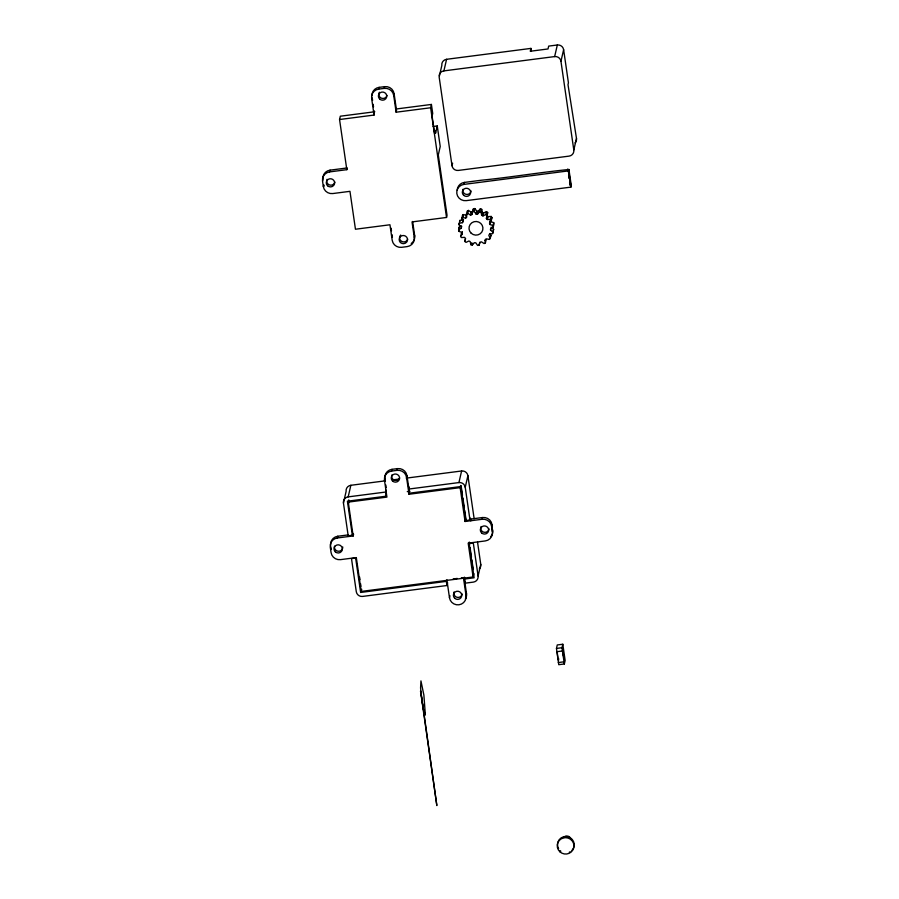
<?xml version="1.0" encoding="UTF-8"?>
<svg xmlns="http://www.w3.org/2000/svg" width="899" height="899" viewBox="0 0 899 899"><rect width="100%" height="100%" fill="white"/><g stroke="black" fill="none" stroke-linecap="round" stroke-linejoin="round"><path stroke-width="1.35" d="M484.797 240.674L486.044 239.966L485.381 242.865L484.134 243.573L481.403 241.82L480.088 242.247L479.066 245.247L477.627 245.438L475.785 242.809L474.391 242.696L472.267 245.079L470.862 244.708L470.177 241.595L468.93 240.977L466.03 242.37L464.873 241.505L465.457 238.392L464.547 237.358L461.311 237.55L460.569 236.313L462.333 233.661L461.884 232.369L458.805 231.335L458.602 229.93L461.266 228.144L461.367 226.795L458.917 224.683L459.94 220.412L463.109 219.783L462.446 222.671L459.277 223.312L458.917 224.683M485.381 242.865L485.145 239.696L486.202 238.808L489.382 239.415L490.258 238.28L488.809 235.426L489.427 234.212L492.596 233.571L492.955 232.2L490.506 230.099L490.596 228.739L493.27 226.964L493.933 224.065L493.731 222.66L490.652 221.626L490.213 220.322L491.967 217.682L491.236 216.445L488 216.637L487.078 215.603L487.663 212.49L486.505 211.625L483.606 213.007L482.932 215.906L481.684 215.288L481.01 212.186L481.673 209.287L480.268 208.916L478.144 211.287L477.481 214.187L476.088 214.086L474.245 211.456L474.908 208.557L473.481 208.748L471.784 214.636L470.469 215.063L467.738 213.321L466.491 214.029L466.716 217.198L465.671 218.086L462.479 217.479L461.614 218.603L463.064 221.457L462.446 222.671M556.47 648.437L558.751 664.698L564.347 663.968L565.145 660.484L562.796 644.246L557.268 644.954L556.47 648.437L561.987 647.718L562.796 644.246M561.987 647.718L564.347 663.968M493.27 226.964L493.068 225.559L489.989 224.514L489.539 223.222L491.303 220.57L490.562 219.345L487.325 219.536L486.415 218.502L487.663 212.49M322.539 181.092L322.943 179.351A8.372 8.181 13 0 1 330.045 170.158L347.216 167.944L346.823 169.675L329.641 171.9A8.372 8.181 13 0 0 322.539 181.092L323.325 186.498A8.372 8.181 13 0 0 332.776 193.555L349.958 191.33L355.453 229.234L389.952 224.772L392.2 240.269A8.372 8.181 13 0 0 401.662 247.315L407.18 246.607A8.372 8.181 13 0 0 414.282 237.415L414.686 235.673L412.619 221.469M323.325 186.498L323.719 184.767A8.372 8.181 13 0 0 324.078 186.228M346.823 169.675L339.552 119.522L340.316 116.207L374.816 111.757M329.641 171.9L330.045 170.158M339.552 119.522L374.051 115.061L371.624 98.294A8.372 8.181 13 0 1 378.726 89.102L379.131 87.36L384.648 86.652A8.372 8.181 13 0 1 394.11 93.698L396.538 110.476L396.133 112.206L430.643 107.756L431.408 104.441L395.526 109.082M374.051 115.061L374.085 110.746M396.133 112.206L393.706 95.44A8.372 8.181 13 0 0 384.244 88.383L384.648 86.652M393.706 95.44L394.11 93.698M439.465 75.73L441.836 65.425A5.585 5.45 13 0 1 446.578 59.3L530.916 48.4L531.32 51.164M352.779 533.388L352.341 535.253L348.194 535.782L343.44 503.002L346.115 491.416A5.585 5.45 13 0 1 350.857 485.291L385.457 480.819M530.916 48.4L530.264 51.254L548.019 48.951L548.682 46.107L557.324 44.995A5.585 5.45 13 0 1 563.628 49.692L568.426 82.809L567.999 84.675L576.484 138.412L573.809 149.998A5.585 5.45 13 0 1 569.078 156.123L458.333 170.428A5.585 5.45 13 0 1 452.017 165.731L439.162 77.022A5.585 5.45 13 0 1 443.904 70.886L446.578 59.3M473.863 573.663L473.088 576.978L361.229 591.43L356.319 557.594L340.53 559.639A8.372 8.181 13 0 1 331.068 552.582L330.281 547.165A8.372 8.181 13 0 1 337.383 537.973L337.788 536.242L348.318 534.883M343.44 503.002A5.585 5.45 13 0 1 348.183 496.877L350.857 485.291M353.161 536.062L348.284 502.103L348.778 499.923L349.183 502.676M433.116 126.512L437.251 125.972L435.577 133.232L435.228 130.782L434.599 133.49L432.082 116.14L432.711 113.443L431.408 104.441M353.588 534.197L353.183 535.939L337.383 537.973M452.017 165.731L452.613 163.157M348.284 502.103L386.93 497.102L384.48 480.257L384.884 478.515A8.372 8.181 13 0 1 391.986 469.334L397.504 468.615A8.372 8.181 13 0 1 406.966 475.672L409.562 493.169L460.895 486.539L465.828 520.588L469.986 520.049L470.413 518.184L470.806 520.869M414.282 237.415L412.034 221.918L446.533 217.457L447.039 215.288L438.285 154.909L440.229 146.503L437.251 125.972M360.634 592.452L355.656 558.065L351.498 558.605L356.296 591.722A5.585 5.45 13 0 0 362.6 596.419L446.938 585.519L446.342 581.372L360.634 592.452L361.252 589.766M361.229 591.43L361.724 589.261M352.341 535.253L347.407 501.204L386.3 496.181L386.132 490.169M384.48 480.257A8.372 8.181 13 0 1 391.593 471.065L391.986 469.334M386.3 496.181L386.334 491.551M460.659 485.438L460.153 487.64L409.011 494.248L406.562 477.403A8.372 8.181 13 0 0 397.111 470.357L397.504 468.615M463.929 184.396L464.378 182.418L481.527 180.205C510.666 177.317 539.805 172.372 568.943 169.495L571.292 185.733L570.854 187.127L466.278 200.634A8.372 8.181 13 0 1 456.827 193.588A8.372 8.181 13 0 1 463.929 184.396L568.494 170.889L568.943 169.495M458.602 229.93L459.277 227.031L461.052 225.84M461.614 218.603L463.154 214.58L466.345 215.187L467.39 214.299M458.805 231.335L459.277 227.031M462.479 217.479L463.154 214.58M461.266 228.144L461.715 226.222M463.064 221.457L463.502 219.525M460.569 236.313L462.412 231.65M465.671 218.086L466.345 215.187M466.491 214.029L467.165 211.13L468.413 210.422L471.132 212.164L472.447 211.748M406.562 477.403L406.966 475.672M467.738 213.321L468.413 210.422M470.469 215.063L471.132 212.164M464.873 241.505L465.547 238.606M471.784 214.636L473.481 208.748M409.393 487.157L408.966 489.022L458.928 482.572A5.585 5.45 13 0 1 465.233 487.269L469.986 520.049M409.011 494.248L409.405 492.517M476.088 214.086L476.762 211.186L474.908 208.557M470.862 244.708L471.312 242.775M477.481 214.187L479.605 211.816L480.268 208.916M472.267 245.079L472.717 243.146M481.684 215.288L482.358 212.4L481.673 209.287M482.932 215.906L485.831 214.524L486.505 211.625M479.066 245.247L479.729 242.348M486.415 218.502L487.078 215.603M487.325 219.536L488 216.637M489.539 223.222L489.989 221.289M490.562 219.345L491.236 216.445M489.989 224.514L490.652 221.626M491.303 220.57L491.967 217.682M490.506 230.099L490.955 228.166M489.382 239.415L490.921 235.392L489.955 233.482M490.258 238.28L490.921 235.392M493.068 225.559L493.731 222.66M492.596 233.571L493.63 229.312L491.18 227.2M573.809 149.998L560.954 61.278A5.585 5.45 13 0 0 554.649 56.581L557.324 44.995M458.928 482.572L461.603 470.986L406.224 478.133M560.954 61.278L563.628 49.692M465.233 487.269L467.907 475.683A5.585 5.45 13 0 0 461.603 470.986M446.938 585.519L447.601 582.676M473.088 576.978L468.188 543.142L485.291 540.928A8.372 8.181 13 0 0 492.394 531.736L491.607 526.32A8.372 8.181 13 0 0 482.156 519.274L465.053 521.487L465.457 519.746M464.626 580.687L466.502 593.621L466.042 595.599A8.372 8.181 13 0 1 458.94 604.791A8.372 8.181 13 0 1 449.478 597.745L449.938 595.756M477.549 542.221L480.763 564.392L478.088 575.978A5.585 5.45 13 0 1 473.357 582.114L464.704 583.226L464.547 577.18M464.704 583.226L465.143 581.327M482.156 519.274L482.549 517.532L469.402 519.229M491.607 526.32L492.011 524.589A8.372 8.181 13 0 0 482.549 517.532M492.394 531.736L492.011 524.589M459.58 221.783L459.94 220.412M493.259 230.683L493.63 229.312M443.904 70.886L554.649 56.581M378.726 89.102L384.244 88.383M472.807 211.636L474.245 211.456M391.593 471.065L397.111 470.357M393.773 479.751L399.302 479.032M348.183 496.877L385.693 492.034M407.258 491.663L410 491.303M453.175 578.956L457.254 578.428M461.344 577.9L464.064 577.551M464.109 579.08L474.121 577.787L469.132 543.401L473.29 542.872L478.088 575.978M556.728 651.719L562.246 651.011M558.301 662.552L563.819 661.833M476.762 211.186L478.144 211.287M479.605 211.816L481.01 212.186M571.292 185.733L570 185.318L569.606 182.609M482.358 212.4L483.606 213.007M485.831 214.524L487 215.378M461.243 233.414L461.974 234.65M462.288 215.715L463.243 217.614M422.17 702.231L424.182 712.873L424.182 711.244L425.362 715.053L423.89 695.129L420.946 680.891L420.575 687.982L422.013 700.883M558.021 658.473L558.549 660.237L558.594 658.439M557.807 657.259L557.234 652.359M568.629 170.304L570.989 186.543M568.494 170.889L570.854 187.127M567.651 169.068L568.033 171.776M568.629 175.844L569.022 178.553M430.643 107.756L446.533 217.457M467.907 475.683L474.133 518.656M461.108 485.707L462.502 495.327M462.906 498.08L464.3 507.699M464.693 510.441L466.087 520.06M469.278 542.052L469.671 544.805M470.076 547.547L471.469 557.166M471.863 559.92L473.256 569.539M460.153 487.64L465.053 521.487M463.434 577.585L466.042 595.599M446.87 579.72L449.478 597.745M372.208 97.845L372.591 100.43M373.152 104.295L373.523 106.88M391.099 228.2L391.481 230.785M392.043 234.65L392.413 237.235M421.901 698.815L420.541 690.971L436.847 805.583L422.519 703.04M421.968 700.827L422.215 702.288M384.884 478.515L385.255 481.111M385.828 484.999L386.199 487.595M359.578 576.944L359.971 579.619M360.544 583.642L360.937 586.317M330.877 546.783L331.27 549.491M334.911 182.081A4.192 4.09 13 0 1 329.472 184.936A4.192 4.09 13 0 1 327.056 179.306M371.95 95.822A8.372 8.181 13 0 1 379.131 87.36M387.019 95.373A4.192 4.09 13 0 1 381.378 98.16A4.192 4.09 13 0 1 379.378 92.237M414.686 235.673A8.372 8.181 13 0 1 411.248 243.472M407.697 239.235A4.192 4.09 13 0 1 401.595 241.337A4.192 4.09 13 0 1 400.684 235.032M471.087 190.959A4.192 4.09 13 0 1 466.165 194.375A4.192 4.09 13 0 1 462.873 189.363M457.198 190.116A8.372 8.181 13 0 1 464.378 182.418M576.484 138.412A5.585 5.45 13 0 1 575.057 142.874M480.763 564.392A5.585 5.45 13 0 1 479.336 568.865M462.165 593.936A4.192 4.09 13 0 1 457.04 597.307A4.192 4.09 13 0 1 454.074 591.947M466.502 593.621A8.372 8.181 13 0 1 465.39 598.981M399.606 478.122A4.192 4.09 13 0 1 394.234 480.122A4.192 4.09 13 0 1 391.874 474.953M492.798 529.994A8.372 8.181 13 0 1 490.652 536.703M489.034 528.87A4.192 4.09 13 0 1 483.696 532.174A4.192 4.09 13 0 1 481.1 526.488M330.686 545.435A8.372 8.181 13 0 1 337.788 536.242M342.766 546.997A4.192 4.09 13 0 1 338.204 551.244A4.192 4.09 13 0 1 334.529 546.165M558.605 848.69A8.372 8.181 13 0 1 561.01 837.98A8.372 8.181 13 0 1 572.146 839.351A8.372 8.181 13 0 1 572 850.33M570.011 851.859A8.372 8.181 13 0 1 569.281 852.218M560.841 851.196A8.372 8.181 13 0 1 560.178 850.656M563.594 837.576A4.192 4.09 13 0 1 571.011 839.172M562.707 650.404L564.066 659.529L562.841 649.853L562.707 650.404M471.166 233.201A6.978 6.821 13 0 0 482.741 229.964A6.978 6.821 13 0 0 473.987 221.738A6.978 6.821 13 0 0 471.166 233.201M327.573 185.767A4.192 4.09 13 0 0 334.518 183.823A4.192 4.09 13 0 0 329.259 178.89A4.192 4.09 13 0 0 327.573 185.767M379.681 99.059A4.192 4.09 13 0 0 386.626 97.114A4.192 4.09 13 0 0 381.367 92.181A4.192 4.09 13 0 0 379.681 99.059M400.471 242.528A4.192 4.09 13 0 0 407.416 240.584A4.192 4.09 13 0 0 402.156 235.65A4.192 4.09 13 0 0 400.471 242.528M463.603 195.274A4.192 4.09 13 0 0 470.548 193.33A4.192 4.09 13 0 0 465.3 188.397A4.192 4.09 13 0 0 463.603 195.274M454.692 598.262A4.192 4.09 13 0 0 461.637 596.318A4.192 4.09 13 0 0 456.377 591.373A4.192 4.09 13 0 0 454.692 598.262M392.537 481.021A4.192 4.09 13 0 0 399.482 479.077A4.192 4.09 13 0 0 394.234 474.144A4.192 4.09 13 0 0 392.537 481.021M481.606 532.938A4.192 4.09 13 0 0 488.55 530.994A4.192 4.09 13 0 0 483.302 526.061A4.192 4.09 13 0 0 481.606 532.938M335.316 551.84A4.192 4.09 13 0 0 342.261 549.896A4.192 4.09 13 0 0 337.001 544.963A4.192 4.09 13 0 0 335.316 551.84M559.841 851.746A8.372 8.181 13 0 0 573.731 847.858A8.372 8.181 13 0 0 563.223 837.98A8.372 8.181 13 0 0 559.841 851.746"/></g></svg>
